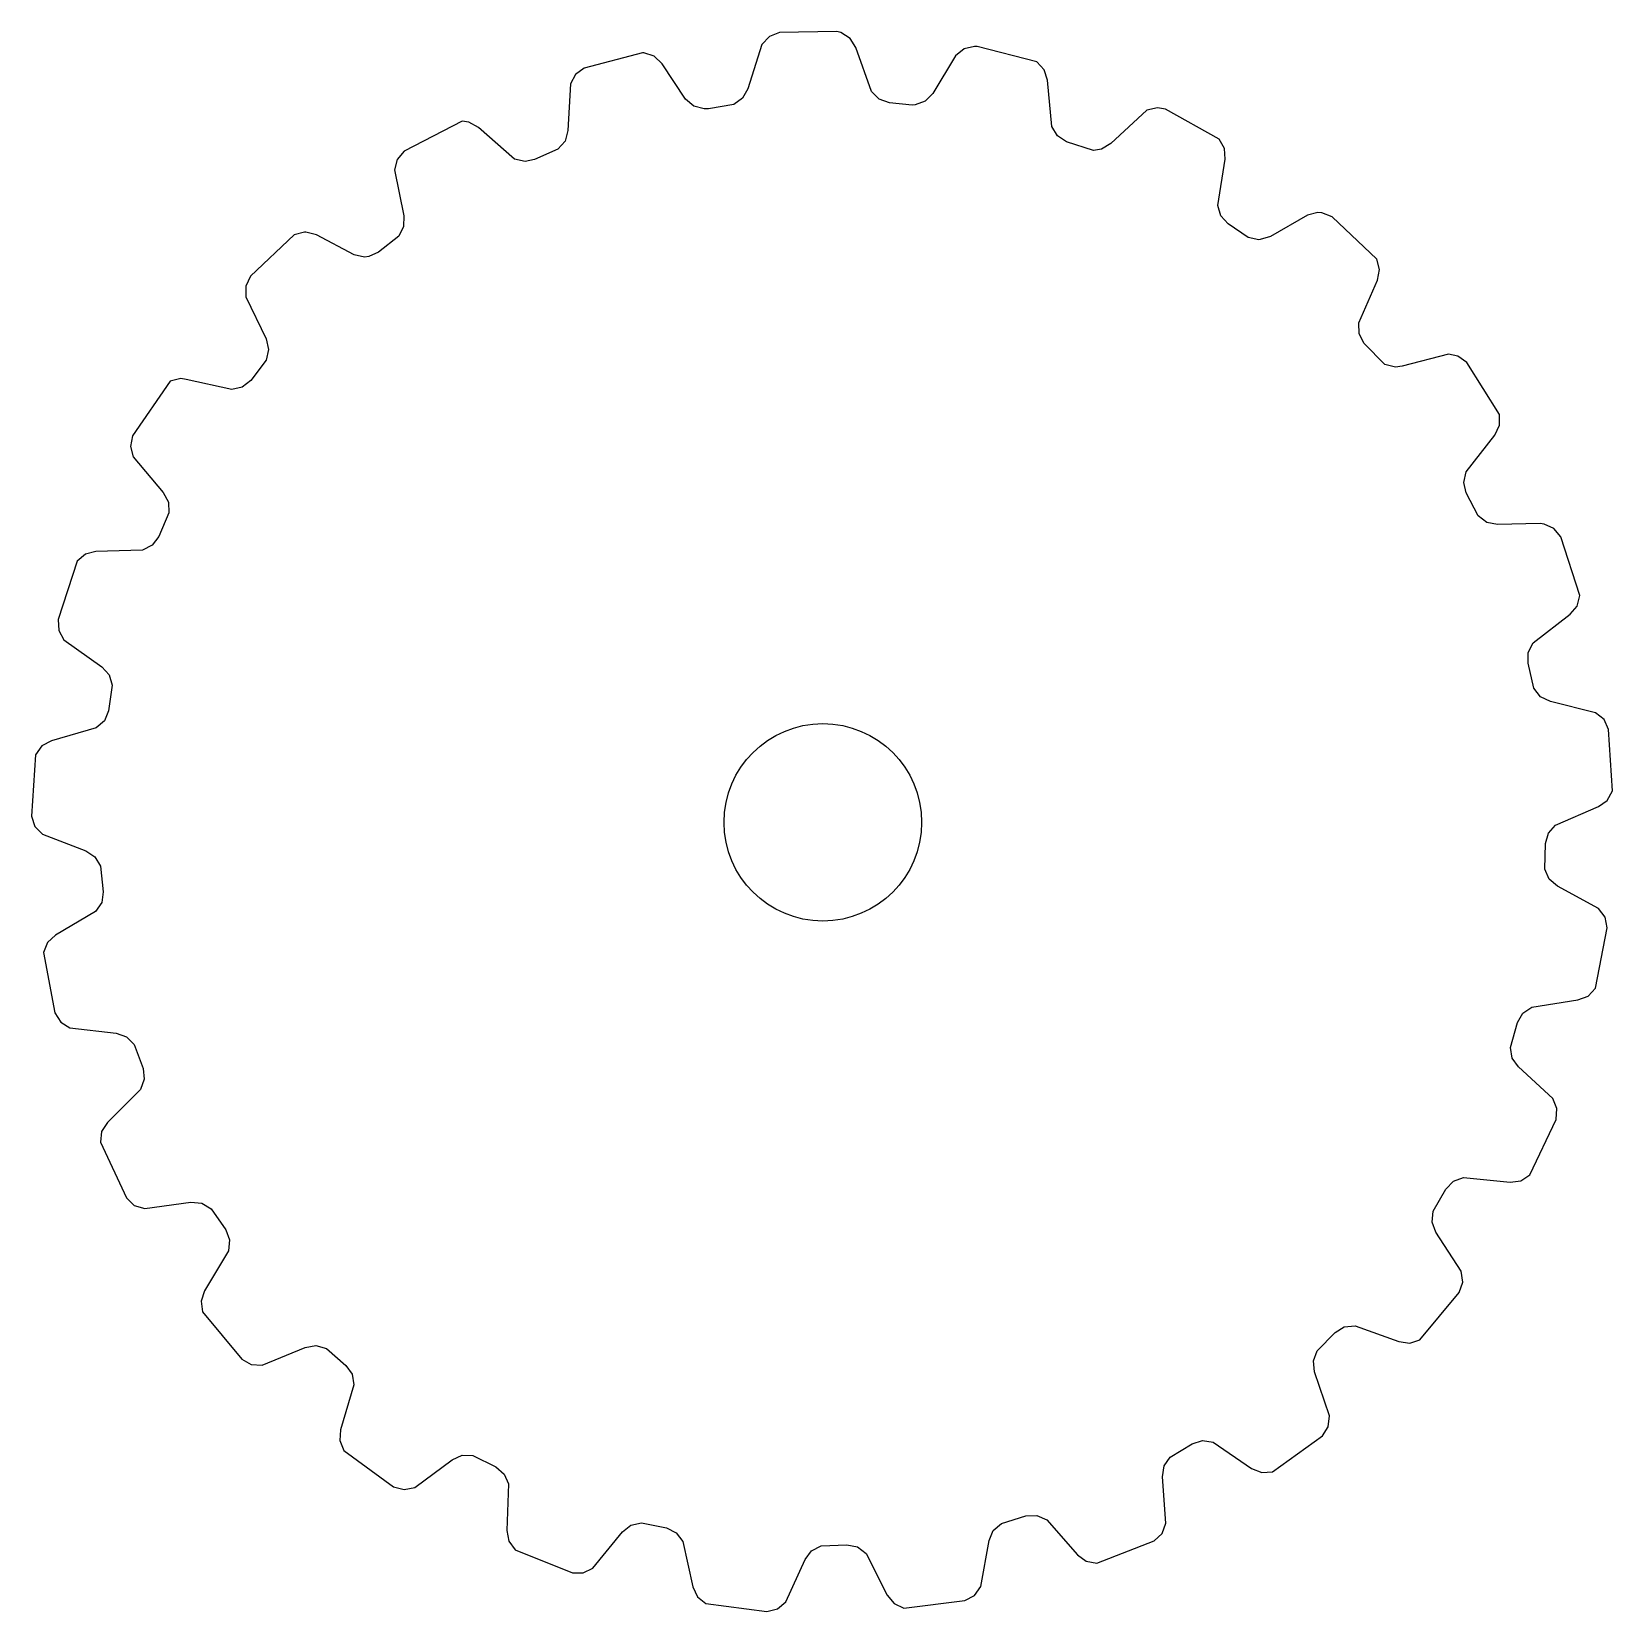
# Model space of a CAD drawing. Extents: x -20 to 20, y -20 to 20.
import ezdxf

# ---------------------------------------------------------------- set-up
doc = ezdxf.new("R2010")
doc.units = 0
doc.header["$MEASUREMENT"] = 0

msp = doc.modelspace()

# ---------------------------------------------------------------- linework, layer by layer
at = {"color": 13}
msp.add_lwpolyline([(19.85, -2.668), (19.8, -2.398), (19.637, -2.178), (18.597, -1.619), (18.388, -1.441), (18.279, -1.189), (18.291, -0.539), (18.364, -0.274), (18.546, -0.069), (19.631, 0.398), (19.854, 0.557), (19.985, 0.798), (19.89, 2.352), (19.774, 2.601), (19.561, 2.774), (18.415, 3.057), (18.169, 3.178), (18, 3.394), (17.851, 4.027), (17.856, 4.301), (17.981, 4.546), (18.915, 5.267), (19.092, 5.477), (19.159, 5.743), (18.68, 7.225), (18.506, 7.437), (18.257, 7.552), (18.154, 7.564), (17.076, 7.54), (16.808, 7.596), (16.59, 7.764), (16.288, 8.34), (16.225, 8.607), (16.285, 8.874), (17.011, 9.806), (17.13, 10.053), (17.129, 10.327), (16.297, 11.643), (16.075, 11.806), (15.84, 11.856), (14.665, 11.55), (14.494, 11.528), (14.227, 11.592), (13.703, 12.128), (13.575, 12.371), (13.567, 12.646), (14.038, 13.728), (14.092, 13.997), (14.022, 14.263), (12.889, 15.33), (12.634, 15.433), (12.531, 15.44), (12.264, 15.374), (11.331, 14.834), (11.069, 14.754), (11.035, 14.752), (10.766, 14.81), (10.256, 15.155), (10.072, 15.359), (9.996, 15.622), (10.183, 16.788), (10.168, 17.062), (10.035, 17.302), (8.671, 18.054), (8.468, 18.093), (8.2, 18.036), (7.286, 17.186), (7.052, 17.043), (6.848, 17.011), (6.165, 17.229), (5.936, 17.381), (5.797, 17.617), (5.688, 18.793), (5.606, 19.055), (5.417, 19.254), (3.909, 19.643), (3.84, 19.647), (3.573, 19.583), (3.361, 19.409), (2.783, 18.458), (2.592, 18.261), (2.334, 18.168), (2.265, 18.163), (1.686, 18.221), (1.427, 18.311), (1.233, 18.505), (0.836, 19.617), (0.691, 19.85), (0.458, 19.996), (0.358, 20.021), (-1.099, 19.998), (-1.354, 19.899), (-1.541, 19.697), (-1.895, 18.571), (-2.03, 18.332), (-2.257, 18.178), (-2.898, 18.068), (-3.002, 18.062), (-3.267, 18.13), (-3.476, 18.308), (-4.069, 19.209), (-4.267, 19.398), (-4.529, 19.482), (-4.563, 19.484), (-6.038, 19.097), (-6.261, 18.937), (-6.391, 18.695), (-6.453, 17.516), (-6.526, 17.251), (-6.707, 17.045), (-7.3, 16.78), (-7.536, 16.733), (-7.804, 16.794), (-8.718, 17.593), (-8.958, 17.728), (-9.128, 17.752), (-10.597, 16.995), (-10.773, 16.785), (-10.839, 16.518), (-10.607, 15.361), (-10.611, 15.086), (-10.735, 14.842), (-11.244, 14.437), (-11.495, 14.325), (-11.598, 14.314), (-11.866, 14.369), (-12.82, 14.872), (-13.085, 14.943), (-13.119, 14.943), (-13.385, 14.875), (-14.491, 13.826), (-14.609, 13.578), (-14.607, 13.304), (-14.094, 12.241), (-14.029, 11.974), (-14.089, 11.706), (-14.481, 11.187), (-14.696, 11.016), (-14.964, 10.957), (-16.115, 11.217), (-16.253, 11.234), (-16.52, 11.174), (-17.474, 9.788), (-17.527, 9.519), (-17.456, 9.253), (-16.695, 8.351), (-16.566, 8.109), (-16.557, 7.834), (-16.808, 7.234), (-16.974, 7.016), (-17.219, 6.891), (-18.399, 6.857), (-18.665, 6.791), (-18.876, 6.615), (-19.359, 5.135), (-19.343, 4.861), (-19.209, 4.622), (-18.247, 3.937), (-18.062, 3.734), (-17.985, 3.47), (-18.079, 2.827), (-18.185, 2.574), (-18.391, 2.393), (-19.526, 2.066), (-19.768, 1.936), (-19.928, 1.713), (-20.028, 0.159), (-19.945, -0.102), (-19.755, -0.301), (-18.653, -0.725), (-18.424, -0.875), (-18.283, -1.111), (-18.214, -1.758), (-18.254, -2.029), (-18.409, -2.256), (-19.426, -2.855), (-19.628, -3.041), (-19.728, -3.297), (-19.438, -4.827), (-19.292, -5.059), (-19.059, -5.204), (-17.887, -5.341), (-17.627, -5.43), (-17.433, -5.623), (-17.205, -6.232), (-17.176, -6.505), (-17.269, -6.763), (-18.106, -7.596), (-18.255, -7.827), (-18.288, -8.099), (-17.627, -9.509), (-17.428, -9.698), (-17.166, -9.78), (-15.997, -9.621), (-15.723, -9.643), (-15.487, -9.782), (-15.115, -10.315), (-15.018, -10.572), (-15.045, -10.846), (-15.648, -11.86), (-15.735, -12.121), (-15.699, -12.393), (-14.709, -13.594), (-14.469, -13.728), (-14.195, -13.742), (-13.101, -13.297), (-12.831, -13.25), (-12.567, -13.326), (-12.074, -13.75), (-11.917, -13.975), (-11.875, -14.246), (-12.207, -15.379), (-12.226, -15.653), (-12.124, -15.908), (-10.866, -16.825), (-10.6, -16.895), (-10.331, -16.841), (-9.383, -16.138), (-9.133, -16.025), (-8.858, -16.033), (-8.276, -16.321), (-8.068, -16.5), (-7.959, -16.752), (-7.999, -17.932), (-7.95, -18.202), (-7.787, -18.423), (-6.34, -18.999), (-6.066, -19), (-5.819, -18.881), (-5.075, -17.964), (-4.861, -17.792), (-4.593, -17.732), (-3.957, -17.866), (-3.711, -17.988), (-3.543, -18.205), (-3.288, -19.358), (-3.173, -19.607), (-2.961, -19.781), (-1.416, -19.978), (-1.15, -19.912), (-0.94, -19.735), (-0.448, -18.662), (-0.283, -18.442), (-0.039, -18.317), (0.611, -18.289), (0.879, -18.345), (1.096, -18.514), (1.629, -19.567), (1.803, -19.78), (2.051, -19.896), (3.597, -19.703), (3.838, -19.572), (3.997, -19.349), (4.207, -18.187), (4.312, -17.933), (4.518, -17.751), (5.14, -17.562), (5.414, -17.55), (5.666, -17.66), (6.444, -18.547), (6.665, -18.71), (6.935, -18.76), (8.384, -18.19), (8.585, -18.003), (8.683, -17.747), (8.598, -16.569), (8.636, -16.297), (8.79, -16.07), (9.346, -15.732), (9.608, -15.653), (9.879, -15.696), (10.854, -16.362), (11.109, -16.465), (11.383, -16.446), (12.644, -15.533), (12.792, -15.302), (12.824, -15.03), (12.448, -13.91), (12.418, -13.638), (12.511, -13.379), (12.965, -12.914), (13.199, -12.771), (13.473, -12.746), (14.582, -13.148), (14.854, -13.185), (15.115, -13.099), (16.109, -11.901), (16.196, -11.64), (16.159, -11.368), (15.517, -10.378), (15.42, -10.121), (15.445, -9.848), (15.769, -9.284), (15.961, -9.088), (16.219, -8.995), (17.394, -9.109), (17.667, -9.077), (17.898, -8.929), (18.563, -7.521), (18.582, -7.247), (18.478, -6.993), (17.61, -6.193), (17.452, -5.968), (17.409, -5.697), (17.583, -5.071), (17.719, -4.833), (17.946, -4.679), (19.113, -4.497), (19.369, -4.398), (19.556, -4.197)], close=True, dxfattribs=at)
msp.add_circle((0, 0), 2.5, dxfattribs=at)

doc.saveas('drawing.dxf')
